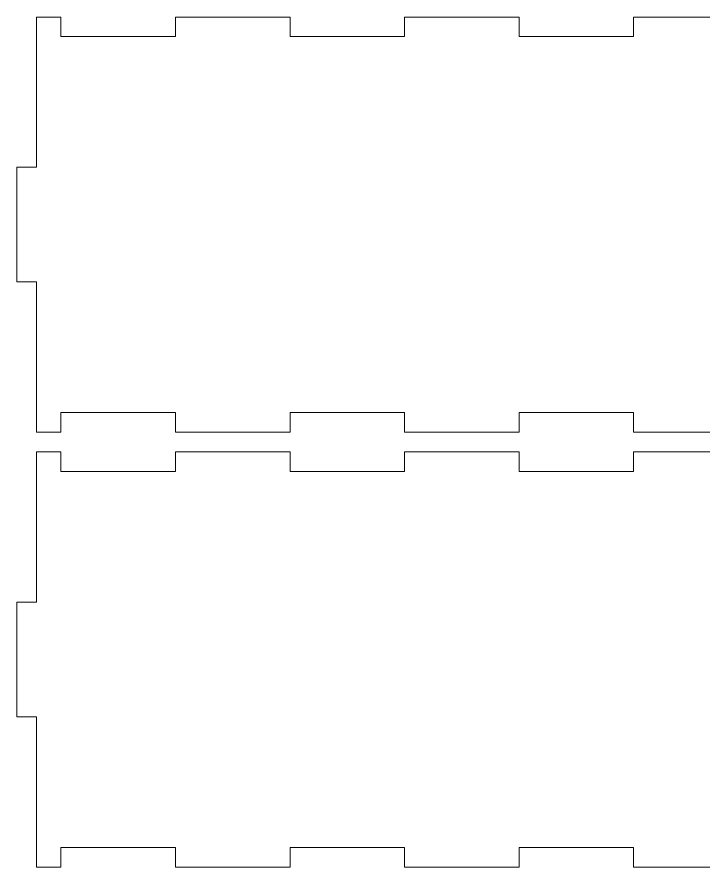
# Model space of a CAD drawing. Extents: x 0 to 19.1, y 0 to 10.4.
# Drawn here: x 0 to 4.13, y 0 to 5.12 of the extents above; entities that cross this region are included whole.
import ezdxf

# ---------------------------------------------------------------- set-up
doc = ezdxf.new("R2010")
doc.units = 0
doc.layers.get('0').update_dxf_attribs({"lineweight": 0})

msp = doc.modelspace()

# ---------------------------------------------------------------- linework, layer by layer
for p, q in [((0.265, 5.118), (0.118, 5.118)), ((0.118, 5.118), (0.118, 5)), ((0.265, 5), (0.265, 5.118)), ((1.645, 5.118), (0.955, 5.118)), ((0.955, 5.118), (0.955, 5)), ((1.645, 5), (1.645, 5.118)), ((3.025, 5.118), (2.335, 5.118)), ((2.335, 5.118), (2.335, 5)), ((3.025, 5), (3.025, 5.118)), ((4.405, 5.118), (3.715, 5.118)), ((3.715, 5.118), (3.715, 5)), ((0.118, 5), (0.118, 4.213)), ((0.955, 5), (0.265, 5)), ((2.335, 5), (1.645, 5)), ((3.715, 5), (3.025, 5)), ((0.118, 4.213), (0, 4.213)), ((0, 4.213), (0, 3.523)), ((0, 3.523), (0.118, 3.523)), ((0.118, 3.523), (0.118, 2.736)), ((0.118, 2.736), (0.118, 2.618)), ((0.265, 2.618), (0.265, 2.736)), ((0.265, 2.736), (0.955, 2.736)), ((0.955, 2.736), (0.955, 2.618)), ((1.645, 2.618), (1.645, 2.736)), ((1.645, 2.736), (2.335, 2.736)), ((2.335, 2.736), (2.335, 2.618)), ((3.025, 2.618), (3.025, 2.736)), ((3.025, 2.736), (3.715, 2.736)), ((3.715, 2.736), (3.715, 2.618)), ((0.118, 2.618), (0.265, 2.618)), ((0.955, 2.618), (1.645, 2.618)), ((2.335, 2.618), (3.025, 2.618)), ((3.715, 2.618), (4.405, 2.618)), ((0.265, 2.5), (0.118, 2.5)), ((0.118, 2.5), (0.118, 2.382)), ((0.265, 2.382), (0.265, 2.5)), ((1.645, 2.5), (0.955, 2.5)), ((0.955, 2.5), (0.955, 2.382)), ((1.645, 2.382), (1.645, 2.5)), ((3.025, 2.5), (2.335, 2.5)), ((2.335, 2.5), (2.335, 2.382)), ((3.025, 2.382), (3.025, 2.5)), ((4.405, 2.5), (3.715, 2.5)), ((3.715, 2.5), (3.715, 2.382)), ((0.118, 2.382), (0.118, 1.595)), ((0.955, 2.382), (0.265, 2.382)), ((2.335, 2.382), (1.645, 2.382)), ((3.715, 2.382), (3.025, 2.382)), ((0.118, 1.595), (0, 1.595)), ((0, 1.595), (0, 0.905)), ((0, 0.905), (0.118, 0.905)), ((0.118, 0.905), (0.118, 0.118)), ((0.118, 0.118), (0.118, 0)), ((0.265, 0), (0.265, 0.118)), ((0.265, 0.118), (0.955, 0.118)), ((0.955, 0.118), (0.955, 0)), ((1.645, 0), (1.645, 0.118)), ((1.645, 0.118), (2.335, 0.118)), ((2.335, 0.118), (2.335, 0)), ((3.025, 0), (3.025, 0.118)), ((3.025, 0.118), (3.715, 0.118)), ((3.715, 0.118), (3.715, 0)), ((0.118, 0), (0.265, 0)), ((0.955, 0), (1.645, 0)), ((2.335, 0), (3.025, 0)), ((3.715, 0), (4.405, 0))]:
    msp.add_line(p, q)

doc.saveas('drawing.dxf')
